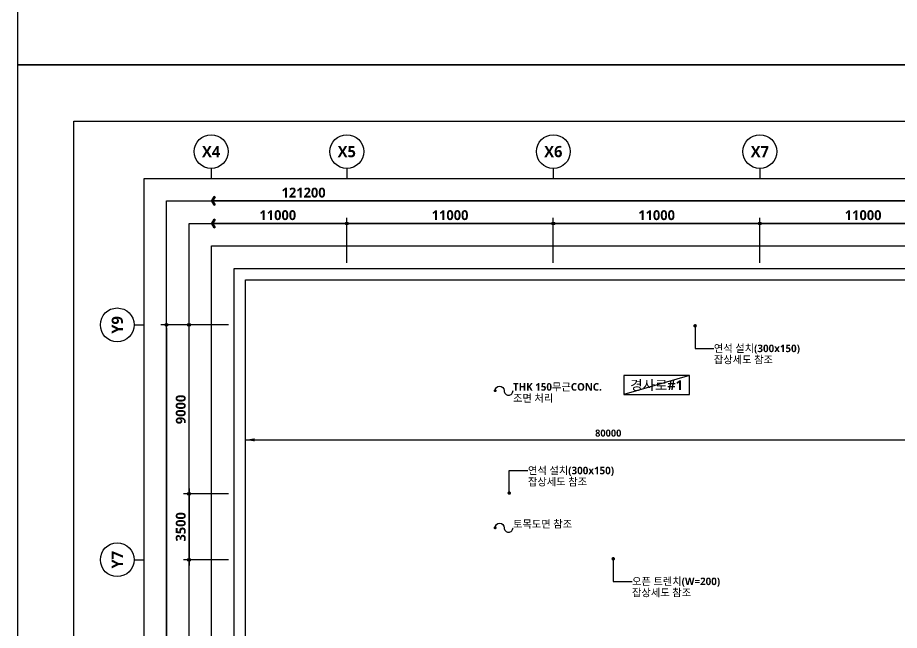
# Model space of a CAD drawing. Header units: millimetres. Extents: x -63924 to 190228206, y 0 to 456875599.
# Drawn here: x 89100 to 136059, y 347892 to 380504 of the extents above; entities that cross this region are included whole.
import ezdxf
from ezdxf.enums import TextEntityAlignment as Align

# ---------------------------------------------------------------- set-up
doc = ezdxf.new("R2010")
doc.units = ezdxf.units.MM
doc.header["$LTSCALE"] = 150
doc.header["$MEASUREMENT"] = 0
doc.header["$PDSIZE"] = -10
doc.layers.get('0').update_dxf_attribs({"linetype": 'CONTINUOUS'})
doc.layers.get('Defpoints').update_dxf_attribs({"color": 153, "linetype": 'CONTINUOUS'})
for name, color, linetype in [('A-ANNO-DIM', 4, 'CONTINUOUS'), ('A-ANNO-GRA1', 7, 'CONTINUOUS'), ('A-ANNO-LEAD', 4, 'CONTINUOUS'), ('A-ANNO-TEXT1', 7, 'CONTINUOUS'), ('A-ANNO-TEXT2', 3, 'CONTINUOUS'), ('A-ST-AXIS-BUB', 7, 'CONTINUOUS'), ('A-ST-AXIS-DIM', 7, 'CONTINUOUS')]:
    doc.layers.add(name, color=color, linetype=linetype)
for name, color, linetype, plot in [('Defpoint', 161, 'CONTINUOUS', False), ('G(그리드1)', 185, 'CONTINUOUS', False), ('G(그리드2)', 235, 'CONTINUOUS', False)]:
    doc.layers.add(name, color=color, linetype=linetype, plot=plot)
doc.styles.add('2020음성 1차', font='')
doc.styles.add('SH_대대리576', font='')
doc.styles.add('SH_진천_나눔', font='')
doc.styles.get('2020음성 1차').set_extended_font_data('NanumGothic', bold=True)
doc.styles.get('SH_대대리576').set_extended_font_data('NanumGothic', bold=True)
doc.styles.get('SH_진천_나눔').set_extended_font_data('NanumGothic', bold=True)
doc.dimstyles.new('SHP 300', dxfattribs={"dimscale": 150, "dimtxt": 3.5, "dimasz": 1, "dimexe": 2, "dimexo": 2, "dimgap": 1, "dimtad": 1, "dimdec": 0, "dimzin": 0, "dimdsep": 46, "dimtxsty": 'SH_대대리576', "dimblk": 'DIMDOT', "dimcen": 0.09, "dimclrt": 3, "dimadec": 0, "dimazin": 1, "dimtfac": 1, "dimtdec": 0, "dimtix": 1, "dimtmove": 2, "dimatfit": 0, "dimldrblk": 'DIMDOT', "dimfxl": 1, "dimtolj": 1, "dimtzin": 0, "dimarcsym": 0})

# ---------------------------------------------------------------- blocks, each defined once
blk = doc.blocks.new('A-ST-AXIS-BUB-1')
at = {"layer": 'A-ST-AXIS-BUB'}
blk.add_line((0, 350), (0, 0), dxfattribs=at)
blk.add_circle((0, 950), 600, dxfattribs=at)
blk = doc.blocks.new('DIMDOT')
at = {"color": 0}
blk.add_line((-2, 0), (2, 0), dxfattribs=at)
for radius in [0.5, 0.25]:
    blk.add_circle((0, 0), radius, dxfattribs=at)
blk = doc.blocks.new('*D59')
at = {"layer": 'A-ST-AXIS-DIM', "color": 0, "lineweight": -2, "transparency": 16777216}
for p, q in [((106630, 367450), (106630, 369850)), ((117630, 367450), (117630, 369850)), ((117480, 369550), (106780, 369550))]:
    blk.add_line(p, q, dxfattribs=at)
at = {"layer": 'Defpoints', "color": 0, "transparency": 16777216}
for p in [(106630, 369550), (106630, 367150), (117630, 367150)]:
    blk.add_point(p, dxfattribs=at)
at = {"layer": 'A-ST-AXIS-DIM', "color": 0, "linetype": 'ByBlock', "lineweight": -2, "transparency": 16777216, "xscale": 150, "yscale": 150, "zscale": 150, "rotation": 180}
blk.add_blockref('DIMDOT', (106630, 369550), dxfattribs=at)
at = {"layer": 'A-ST-AXIS-DIM', "color": 0, "linetype": 'ByBlock', "lineweight": -2, "transparency": 16777216, "xscale": 150, "yscale": 150, "zscale": 150}
blk.add_blockref('DIMDOT', (117630, 369550), dxfattribs=at)
at = {"layer": 'A-ST-AXIS-DIM', "color": 3, "transparency": 16777216, "insert": (112130, 369988), "char_height": 525, "attachment_point": 5, "style": 'SH_대대리576'}
blk.add_mtext('\\A1;11000', dxfattribs=at)
blk = doc.blocks.new('*D60')
at = {"layer": 'A-ST-AXIS-DIM', "color": 0, "lineweight": -2, "transparency": 16777216}
for p, q in [((117630, 367450), (117630, 369850)), ((128630, 367450), (128630, 369850)), ((128480, 369550), (117780, 369550))]:
    blk.add_line(p, q, dxfattribs=at)
at = {"layer": 'Defpoints', "color": 0, "transparency": 16777216}
for p in [(117630, 369550), (117630, 367150), (128630, 367150)]:
    blk.add_point(p, dxfattribs=at)
at = {"layer": 'A-ST-AXIS-DIM', "color": 0, "linetype": 'ByBlock', "lineweight": -2, "transparency": 16777216, "xscale": 150, "yscale": 150, "zscale": 150, "rotation": 180}
blk.add_blockref('DIMDOT', (117630, 369550), dxfattribs=at)
at = {"layer": 'A-ST-AXIS-DIM', "color": 0, "linetype": 'ByBlock', "lineweight": -2, "transparency": 16777216, "xscale": 150, "yscale": 150, "zscale": 150}
blk.add_blockref('DIMDOT', (128630, 369550), dxfattribs=at)
at = {"layer": 'A-ST-AXIS-DIM', "color": 3, "transparency": 16777216, "insert": (123130, 369988), "char_height": 525, "attachment_point": 5, "style": 'SH_대대리576'}
blk.add_mtext('\\A1;11000', dxfattribs=at)
blk = doc.blocks.new('*D61')
at = {"layer": 'A-ST-AXIS-DIM', "color": 0, "lineweight": -2, "transparency": 16777216}
for p, q in [((128630, 367450), (128630, 369850)), ((139630, 367450), (139630, 369850)), ((139480, 369550), (128780, 369550))]:
    blk.add_line(p, q, dxfattribs=at)
at = {"layer": 'Defpoints', "color": 0, "transparency": 16777216}
for p in [(128630, 369550), (128630, 367150), (139630, 367150)]:
    blk.add_point(p, dxfattribs=at)
at = {"layer": 'A-ST-AXIS-DIM', "color": 0, "linetype": 'ByBlock', "lineweight": -2, "transparency": 16777216, "xscale": 150, "yscale": 150, "zscale": 150, "rotation": 180}
blk.add_blockref('DIMDOT', (128630, 369550), dxfattribs=at)
at = {"layer": 'A-ST-AXIS-DIM', "color": 0, "linetype": 'ByBlock', "lineweight": -2, "transparency": 16777216, "xscale": 150, "yscale": 150, "zscale": 150}
blk.add_blockref('DIMDOT', (139630, 369550), dxfattribs=at)
at = {"layer": 'A-ST-AXIS-DIM', "color": 3, "transparency": 16777216, "insert": (134130, 369988), "char_height": 525, "attachment_point": 5, "style": 'SH_대대리576'}
blk.add_mtext('\\A1;11000', dxfattribs=at)
blk = doc.blocks.new('*D853')
at = {"layer": 'A-ST-AXIS-DIM', "color": 0, "lineweight": -2, "transparency": 16777216}
for p, q in [((100330, 351650), (97930, 351650)), ((98230, 336500), (98230, 351500)), ((100330, 336350), (97930, 336350))]:
    blk.add_line(p, q, dxfattribs=at)
at = {"layer": 'Defpoints', "color": 0, "transparency": 16777216}
for p in [(98230, 351650), (100630, 351650), (100630, 336350)]:
    blk.add_point(p, dxfattribs=at)
at = {"layer": 'A-ST-AXIS-DIM', "color": 0, "linetype": 'ByBlock', "lineweight": -2, "transparency": 16777216, "xscale": 150, "yscale": 150, "zscale": 150}
for p, rotation in [((98230, 351650), 90), ((98230, 336350), 270)]:
    blk.add_blockref('DIMDOT', p, dxfattribs=dict(at, rotation=rotation))
at = {"layer": 'A-ST-AXIS-DIM', "color": 3, "transparency": 16777216, "insert": (97790, 344000), "char_height": 525, "attachment_point": 5, "rotation": 90, "style": 'SH_대대리576'}
blk.add_mtext('\\A1;15300', dxfattribs=at)
blk = doc.blocks.new('*D854')
at = {"layer": 'A-ST-AXIS-DIM', "color": 0, "lineweight": -2, "transparency": 16777216}
for p, q in [((100330, 364150), (96730, 364150)), ((97030, 364000), (97030, 279500)), ((100330, 279350), (96730, 279350))]:
    blk.add_line(p, q, dxfattribs=at)
at = {"layer": 'Defpoints', "color": 0, "transparency": 16777216}
for p in [(100630, 364150), (97030, 279350), (100630, 279350)]:
    blk.add_point(p, dxfattribs=at)
at = {"layer": 'A-ST-AXIS-DIM', "color": 0, "linetype": 'ByBlock', "lineweight": -2, "transparency": 16777216, "xscale": 150, "yscale": 150, "zscale": 150}
for p, rotation in [((97030, 364150), 90), ((97030, 279350), 270)]:
    blk.add_blockref('DIMDOT', p, dxfattribs=dict(at, rotation=rotation))
at = {"layer": 'A-ST-AXIS-DIM', "color": 3, "transparency": 16777216, "insert": (96590, 321750), "char_height": 525, "attachment_point": 5, "rotation": 90, "style": 'SH_대대리576'}
blk.add_mtext('\\A1;84800', dxfattribs=at)
blk = doc.blocks.new('*D909')
at = {"layer": 'A-ST-AXIS-DIM', "color": 0, "lineweight": -2, "transparency": 16777216}
for p, q in [((100330, 355150), (97930, 355150)), ((98230, 355000), (98230, 351800)), ((100330, 351650), (97930, 351650))]:
    blk.add_line(p, q, dxfattribs=at)
at = {"layer": 'Defpoints', "color": 0, "transparency": 16777216}
for p in [(100630, 355150), (98230, 351650), (100630, 351650)]:
    blk.add_point(p, dxfattribs=at)
at = {"layer": 'A-ST-AXIS-DIM', "color": 0, "linetype": 'ByBlock', "lineweight": -2, "transparency": 16777216, "xscale": 150, "yscale": 150, "zscale": 150}
for p, rotation in [((98230, 355150), 90), ((98230, 351650), 270)]:
    blk.add_blockref('DIMDOT', p, dxfattribs=dict(at, rotation=rotation))
at = {"layer": 'A-ST-AXIS-DIM', "color": 3, "transparency": 16777216, "insert": (97790, 353400), "char_height": 525, "attachment_point": 5, "rotation": 90, "style": 'SH_대대리576'}
blk.add_mtext('\\A1;3500', dxfattribs=at)
blk = doc.blocks.new('*D910')
at = {"layer": 'A-ST-AXIS-DIM', "color": 0, "lineweight": -2, "transparency": 16777216}
for p, q in [((100330, 364150), (97930, 364150)), ((98230, 355300), (98230, 364000)), ((100330, 355150), (97930, 355150))]:
    blk.add_line(p, q, dxfattribs=at)
at = {"layer": 'Defpoints', "color": 0, "transparency": 16777216}
for p in [(98230, 364150), (100630, 364150), (100630, 355150)]:
    blk.add_point(p, dxfattribs=at)
at = {"layer": 'A-ST-AXIS-DIM', "color": 0, "linetype": 'ByBlock', "lineweight": -2, "transparency": 16777216, "xscale": 150, "yscale": 150, "zscale": 150}
for p, rotation in [((98230, 364150), 90), ((98230, 355150), 270)]:
    blk.add_blockref('DIMDOT', p, dxfattribs=dict(at, rotation=rotation))
at = {"layer": 'A-ST-AXIS-DIM', "color": 3, "transparency": 16777216, "insert": (97790, 359650), "char_height": 525, "attachment_point": 5, "rotation": 90, "style": 'SH_대대리576'}
blk.add_mtext('\\A1;9000', dxfattribs=at)

msp = doc.modelspace()

# ---------------------------------------------------------------- linework, layer by layer
at = {"layer": 'A-ANNO-DIM'}
msp.add_line((101230, 358031.2), (139880, 358031.2), dxfattribs=at)
at = {"layer": 'A-ANNO-GRA1'}
msp.add_lwpolyline([(121380, 360450), (124880, 360450), (124880, 361450), (121380, 361450)], close=True, dxfattribs=at)
at = {"layer": 'A-ANNO-LEAD'}
for points, const_width in [([(125180, 364146.9, -1), (125180, 364053.1, -1)], 93.8), ([(114490.3, 360650, 1), (114569.7, 360650, 1)], 79.4), ([(115280, 355153.1, 1), (115280, 355246.9, 1)], 93.8), ([(114490.5, 353351.3, 1), (114569.9, 353351.3, 1)], 79.4), ([(114490.5, 353351.3, 1), (114569.9, 353351.3, 1)], 79.4), ([(120820.4, 351746.4, -1), (120820.4, 351652.7, -1)], 93.8)]:
    msp.add_lwpolyline(points, format="xyb", close=True, dxfattribs=dict(at, const_width=const_width))
for points in [[(125180, 364100), (125180, 362900), (126180, 362900)], [(115280, 355200), (115280, 356400), (116280, 356400)], [(120820.4, 351699.5), (120820.4, 350499.5), (121820.4, 350499.5)]]:
    msp.add_lwpolyline(points, dxfattribs=at)
for points, format in [([(114530, 360650, -1), (115006.2, 360650, 0.4142136), (115244.3, 360411.9, 0.4142136), (115482.4, 360650, 0.4142136)], "xyb"), ([(101230, 358031.2, 0, 166.7, 0), (101730, 358031.2, 0, 0, 0)], "xyseb"), ([(114530.2, 353351.3, -1), (115006.4, 353351.3, 0.4142136), (115244.5, 353113.2, 0.4142136), (115482.6, 353351.3, 0.4142136)], "xyb"), ([(114530.2, 353351.3, -1), (115006.4, 353351.3, 0.4142136), (115244.5, 353113.2, 0.4142136), (115482.6, 353351.3, 0.4142136)], "xyb")]:
    msp.add_lwpolyline(points, format=format, dxfattribs=at)
at = {"layer": 'A-ST-AXIS-DIM'}
for p, q in [((161630, 370750), (99430, 370750)), ((106630, 367450), (106630, 369850)), ((106480, 369550), (99430, 369550))]:
    msp.add_line(p, q, dxfattribs=at)
at = {"layer": 'A-ST-AXIS-DIM', "linetype": 'Continuous'}
for points in [[(99573.4, 370994.6), (99622.3, 370965.9), (99495.7, 370750), (99622.4, 370534), (99573.4, 370505.4), (99430, 370750)], [(99573.4, 369794.6), (99622.3, 369765.9), (99495.7, 369550), (99622.4, 369334), (99573.4, 369305.4), (99430, 369550)]]:
    msp.add_lwpolyline(points, close=True, dxfattribs=at)
at = {"layer": 'Defpoint'}
msp.add_line((124880, 361450), (121380, 360450), dxfattribs=at)
for points in [[(89100, 378000), (178200, 378000), (178200, 504000), (89100, 504000)], [(89100, 252000), (178200, 252000), (178200, 378000), (89100, 378000)], [(92100, 375000), (175200, 375000), (175200, 268500), (92100, 268500)]]:
    msp.add_lwpolyline(points, close=True, dxfattribs=at)
at = {"layer": 'G(그리드1)'}
for points in [[(174030, 270550), (95830, 270550), (95830, 371950), (174030, 371950)], [(172830, 272750), (97030, 272750), (97030, 370750), (172830, 370750)], [(171630, 273950), (98230, 273950), (98230, 369550), (171630, 369550)], [(170430, 275150), (99430, 275150), (99430, 368350), (170430, 368350)], [(169230, 276350), (100630, 276350), (100630, 367150), (169230, 367150)]]:
    msp.add_lwpolyline(points, close=True, dxfattribs=at)
at = {"layer": 'G(그리드2)'}
msp.add_lwpolyline([(168630, 276950), (101230, 276950), (101230, 366550), (168630, 366550)], close=True, dxfattribs=at)

# ---------------------------------------------------------------- block references
at = {"layer": 'A-ST-AXIS-BUB', "xscale": 1.5, "yscale": 1.5, "zscale": 1.5}
for p in [(99405, 371950), (106630, 371950), (117630, 371950), (128630, 371950)]:
    msp.add_blockref('A-ST-AXIS-BUB-1', p, dxfattribs=at)
at = {"layer": 'A-ST-AXIS-BUB', "xscale": 1.5, "yscale": 1.5, "zscale": 1.5, "rotation": 90}
for p in [(95830, 364150), (95830, 351650)]:
    msp.add_blockref('A-ST-AXIS-BUB-1', p, dxfattribs=at)
at = {"layer": 'A-ST-AXIS-DIM', "xscale": 150, "yscale": 150, "zscale": 150}
msp.add_blockref('DIMDOT', (106630, 369550), dxfattribs=at)

# ---------------------------------------------------------------- texts
at = {"layer": 'A-ANNO-DIM', "color": 3, "insert": (120555, 358388.2), "char_height": 375, "attachment_point": 5, "style": 'SH_대대리576'}
msp.add_mtext('\\A1;80000', dxfattribs=at)
at = {"layer": 'A-ANNO-TEXT1', "style": 'SH_대대리576'}
for s, p in [('X4', (99405, 373375)), ('X5', (106630, 373375)), ('X6', (117630, 373375)), ('X7', (128630, 373375))]:
    msp.add_text(s, height=600, dxfattribs=at).set_placement(p, align=Align.MIDDLE_CENTER)
for s, p in [('Y9', (94405, 364150)), ('Y7', (94405, 351650))]:
    msp.add_text(s, height=600, rotation=90, dxfattribs=at).set_placement(p, align=Align.MIDDLE_CENTER)
at = {"layer": 'A-ANNO-TEXT1', "style": '2020음성 1차'}
for s, p in [('연석 설치(300x150)', (126180, 362900)), ('잡상세도 참조', (126180, 362300)), ('조면 처리', (115482.4, 360250)), ('연석 설치(300x150)', (116280, 356400)), ('잡상세도 참조', (116280, 355800)), ('오픈 트렌치(W=200)', (121820.4, 350499.5)), ('잡상세도 참조', (121820.4, 349899.5))]:
    msp.add_text(s, height=400, dxfattribs=at).set_placement(p, align=Align.MIDDLE_LEFT)
for s, p in [('THK 150무근CONC.', (115482.4, 360650)), ('토목도면 참조', (115482.6, 353351.3)), ('토목도면 참조', (115482.6, 353351.3))]:
    msp.add_text(s, height=400, dxfattribs=at).set_placement(p)
at = {"layer": 'A-ANNO-TEXT2', "style": 'SH_진천_나눔'}
msp.add_text('경사로#1', height=525, dxfattribs=at).set_placement((123130, 360950), align=Align.MIDDLE)
at = {"layer": 'A-ST-AXIS-DIM', "color": 3, "char_height": 525, "attachment_point": 5, "style": 'SH_대대리576'}
for s, insert in [('\\A1;121200', (104330, 371189.7)), ('\\A1;11000', (102955, 369987.9))]:
    msp.add_mtext(s, dxfattribs=dict(at, insert=insert))

# ---------------------------------------------------------------- dimensions: what is measured, and where the dimension line sits
at = {"layer": 'A-ST-AXIS-DIM'}
for base, p1, p2, picture, middle in [((106630, 369550), (117630, 367150), (106630, 367150), '*D59', (112130, 369987.9)), ((117630, 369550), (128630, 367150), (117630, 367150), '*D60', (123130, 369987.9)), ((128630, 369550), (139630, 367150), (128630, 367150), '*D61', (134130, 369987.9))]:
    dim = msp.add_linear_dim(base=base, p1=p1, p2=p2, dimstyle='SHP 300', override={"dimtxsty": 'SH_대대리576', "dimldrblk": 'DIMDOT'}, dxfattribs=at)
    dim.commit()
    dim.dimension.update_dxf_attribs({"geometry": picture, "text_midpoint": middle})
for base, p1, p2, angle, picture, middle in [((97030, 279350), (100630, 364150), (100630, 279350), 90, '*D854', (96590.3, 321750)), ((98230, 364150), (100630, 355150), (100630, 364150), 270, '*D910', (97790.3, 359650)), ((98230, 351650), (100630, 355150), (100630, 351650), 90, '*D909', (97790.3, 353400)), ((98230, 351650), (100630, 336350), (100630, 351650), 270, '*D853', (97790.3, 344000))]:
    dim = msp.add_linear_dim(base=base, p1=p1, p2=p2, angle=angle, dimstyle='SHP 300', override={"dimtxsty": 'SH_대대리576', "dimldrblk": 'DIMDOT'}, dxfattribs=at)
    dim.commit()
    dim.dimension.update_dxf_attribs({"geometry": picture, "text_midpoint": middle})

doc.saveas('drawing.dxf')
